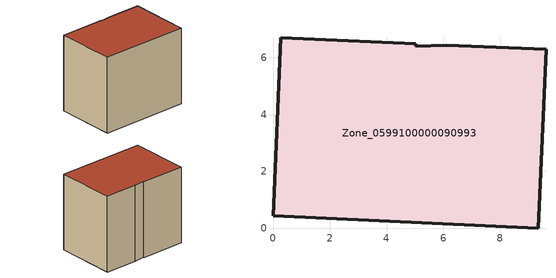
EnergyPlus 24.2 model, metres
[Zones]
Zone_0599100000090993
 floor ground (C_G): 5.02,6.4 6.1,6.45 9.62,6.29 9.34,0 0,0.43 0.28,6.7 5.02,6.49 z1.18
 wall outside (C_F): 9.34,0 9.62,6.29 6.1,6.45 5.02,6.4 5.02,6.49 0.28,6.7 0,0.43 9.34,0 z1.18:9.23
 roof outside (C_R): 5.02,6.4 5.02,6.49 0.28,6.7 0,0.43 9.34,0 9.62,6.29 6.1,6.45 z9.23
[BUILDING]
Pand.0599100000090993: North Axis=0; Terrain=City; Loads Convergence Tolerance Value=0.04; Temperature Convergence Tolerance Value=0.4; Solar Distribution=FullExterior; Maximum Number of Warmup Days=25; Minimum Number of Warmup Days=1
[Site:Location]
Rotterdam.The.Hague.AP_ZH_NLD Design_Conditions: Latitude=51.96; Longitude=4.45; Time Zone=1; Elevation=-4.5
[SITE:GROUNDTEMPERATURE:BUILDINGSURFACE]
18, 18, 18, 18, 18, 18, 18, 18, 18, 18, 18, 18
[MATERIAL] Thermal Absorptance=0.9; Solar Absorptance=0.7; Visible Absorptance=0.7
Name | Roughness | Thickness | Conductivity | Density | Specific Heat
G.TC.1965-1974 | MediumSmooth | 0.15 | 0.882353 | 540 | 1210
F.TC.1965-1974 | Rough | 0.3 | 0.697674 | 1920 | 840
R.TC.1965-1974 | MediumRough | 0.2 | 0.232558 | 1500 | 1000
[CONSTRUCTION]
C_G: G.TC.1965-1974
C_F: F.TC.1965-1974
C_R: R.TC.1965-1974
[ZONE]
Zone_0599100000090993: Type=1; Multiplier=1; Ceiling Height=Autocalculate; Volume=Autocalculate; Floor Area=autocalculate; Part of Total Floor Area=Yes
[ZONEINFILTRATION:DESIGNFLOWRATE]
Infil_Zone_0599100000090993: Zone or ZoneList or Space or SpaceList=Zone_0599100000090993; Schedule=AlwaysOn; Design Flow Rate Calculation Method=Flow/Area; Flow Rate per Floor Area=0.003; Constant Term Coefficient=1; Temperature Term Coefficient=0; Velocity Term Coefficient=0; Velocity Squared Term Coefficient=0
[HVACTEMPLATE:ZONE:IDEALLOADSAIRSYSTEM]
Zone_0599100000090993: Maximum Heating Supply Air Temperature=50; Minimum Cooling Supply Air Temperature=13; Maximum Heating Supply Air Humidity Ratio=0.0156; Minimum Cooling Supply Air Humidity Ratio=0.0077; Heating Limit=NoLimit; Cooling Limit=NoLimit; Dehumidification Control Type=ConstantSensibleHeatRatio; Cooling Sensible Heat Ratio=0.7; Dehumidification Setpoint=60; Humidification Control Type=None; Humidification Setpoint=30; Outdoor Air Method=None; Outdoor Air Flow Rate per Person=0.00944; Outdoor Air Flow Rate per Zone Floor Area=0; Outdoor Air Flow Rate per Zone=0; Demand Controlled Ventilation Type=None; Outdoor Air Economizer Type=NoEconomizer; Heat Recovery Type=None; Sensible Heat Recovery Effectiveness=0.7; Latent Heat Recovery Effectiveness=0.65
[ZONECONTROL:THERMOSTAT]
ThermostatControl_Zone_0599100000090993: Zone or ZoneList=Zone_0599100000090993; Control Type Schedule=DualSetpointControlType; Control 1=Thermostat_Zone_0599100000090993; Temperature Difference Between Cutout And Setpoint=0
[THERMOSTATSETPOINT:DUALSETPOINT]
Thermostat_Zone_0599100000090993: Heating Setpoint Temperature Schedule=HeatingSetpoint_Zone_0599100000090993; Cooling Setpoint Temperature Schedule=CoolingSetpoint_Zone_0599100000090993
[SCHEDULE:COMPACT]
HeatingSetpoint_Zone_0599100000090993: Through: 12/31, For: AllDays, Until: 24:00, 21
CoolingSetpoint_Zone_0599100000090993: Through: 12/31, For: AllDays, Until: 24:00, 24
DualSetpointControlType: Through: 12/31, For: AllDays, Until: 24:00, 4
AlwaysOn: Through: 12/31, For: AllDays, Until: 24:00, 1
